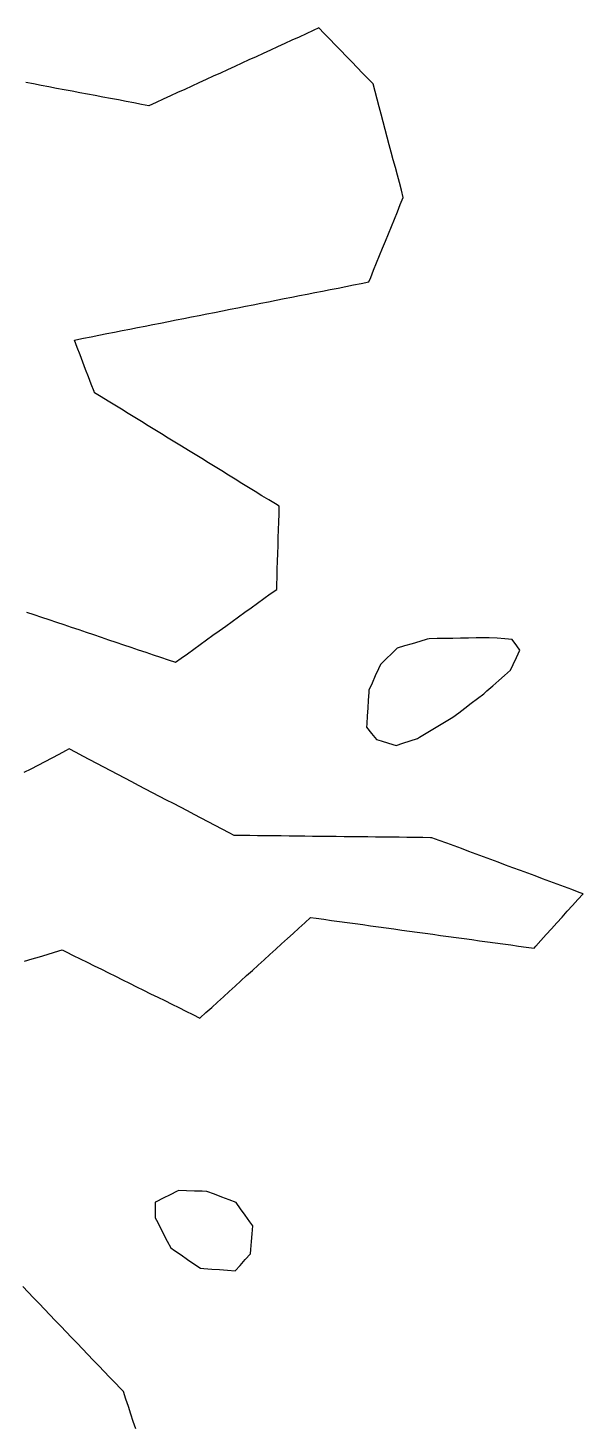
# Model space of a CAD drawing. Header units: millimetres. Extents: x 32 to 3054, y 42 to 5568.
# Drawn here: x 2369.1 to 2439.7, y 1448.4 to 1626.4 of the extents above; entities that cross this region are included whole.
import ezdxf

# ---------------------------------------------------------------- set-up
doc = ezdxf.new("R2010")
doc.units = ezdxf.units.MM
for name, color, linetype in [('ALL_ISLANDS', 7, 'Continuous'), ('OUTLINE_ISLAND_01', 7, 'Continuous'), ('OUTLINE_ISLAND_63', 7, 'Continuous'), ('OUTLINE_ISLAND_68', 7, 'Continuous')]:
    doc.layers.add(name, color=color, linetype=linetype)

msp = doc.modelspace()

# ---------------------------------------------------------------- linework, layer by layer
at = {"layer": 'ALL_ISLANDS'}
for points in [[(2368.9423, 1552.0846), (2369.8897, 1551.7646), (2370.8371, 1551.4446), (2371.7846, 1551.1246), (2372.732, 1550.8046), (2373.6794, 1550.4846), (2374.6268, 1550.1646), (2375.5742, 1549.8446), (2376.5217, 1549.5246), (2377.4691, 1549.2046), (2378.4165, 1548.8847), (2379.3639, 1548.5647), (2380.3113, 1548.2447), (2381.2588, 1547.9247), (2382.2062, 1547.6047), (2383.1536, 1547.2847), (2384.101, 1546.9647), (2385.0484, 1546.6447), (2385.9959, 1546.3247), (2386.9433, 1546.0047), (2387.8907, 1545.6847), (2388.6021, 1546.1979), (2389.4131, 1546.783), (2390.2241, 1547.368), (2391.0351, 1547.953), (2391.8462, 1548.5381), (2392.6572, 1549.1231), (2393.4682, 1549.7081), (2394.2792, 1550.2931), (2395.0902, 1550.8782), (2395.9012, 1551.4632), (2396.7122, 1552.0482), (2397.5232, 1552.6333), (2398.3342, 1553.2183), (2399.1453, 1553.8033), (2399.9563, 1554.3884), (2400.7673, 1554.9734), (2400.7852, 1555.5523), (2400.8163, 1556.5518), (2400.8473, 1557.5513), (2400.8783, 1558.5509), (2400.9093, 1559.5504), (2400.9403, 1560.5499), (2400.9714, 1561.5494), (2401.0024, 1562.5489), (2401.0334, 1563.5485), (2401.0644, 1564.548), (2401.0955, 1565.5475), (2400.6033, 1565.8502), (2399.7515, 1566.374), (2398.8997, 1566.8979), (2398.0479, 1567.4218), (2397.1961, 1567.9456), (2396.3443, 1568.4695), (2395.4925, 1568.9933), (2394.6407, 1569.5172), (2393.7889, 1570.0411), (2392.9371, 1570.5649), (2392.0853, 1571.0888), (2391.2335, 1571.6127), (2390.3817, 1572.1365), (2389.5299, 1572.6604), (2388.6781, 1573.1843), (2387.8263, 1573.7081), (2386.9745, 1574.232), (2386.1227, 1574.7558), (2385.2709, 1575.2797), (2384.4191, 1575.8036), (2383.5673, 1576.3274), (2382.7155, 1576.8513), (2381.8637, 1577.3752), (2381.0119, 1577.899), (2380.1601, 1578.4229), (2379.3083, 1578.9468), (2378.4565, 1579.4706), (2377.6047, 1579.9945), (2377.5339, 1580.1789), (2377.1758, 1581.1125), (2376.8177, 1582.0462), (2376.4596, 1582.9799), (2376.1015, 1583.9136), (2375.7433, 1584.8472), (2375.3852, 1585.7809), (2375.0271, 1586.7146), (2375.215, 1586.7517), (2376.196, 1586.9455), (2377.177, 1587.1392), (2378.1581, 1587.333), (2379.1391, 1587.5268), (2380.1202, 1587.7205), (2381.1012, 1587.9143), (2382.0823, 1588.1081), (2383.0633, 1588.3018), (2384.0444, 1588.4956), (2385.0254, 1588.6894), (2386.0065, 1588.8831), (2386.9875, 1589.0769), (2387.9686, 1589.2707), (2388.9496, 1589.4644), (2389.9307, 1589.6582), (2390.9117, 1589.852), (2391.8928, 1590.0457), (2392.8738, 1590.2395), (2393.8549, 1590.4333), (2394.8359, 1590.627), (2395.8169, 1590.8208), (2396.798, 1591.0146), (2397.779, 1591.2083), (2398.7601, 1591.4021), (2399.7411, 1591.5959), (2400.7222, 1591.7896), (2401.7032, 1591.9834), (2402.6843, 1592.1772), (2403.6653, 1592.3709), (2404.6464, 1592.5647), (2405.6274, 1592.7585), (2406.6085, 1592.9522), (2407.5895, 1593.146), (2408.5706, 1593.3398), (2409.5516, 1593.5335), (2410.5327, 1593.7273), (2411.5137, 1593.9211), (2412.4948, 1594.1148), (2412.7288, 1594.6903), (2413.1056, 1595.6166), (2413.4824, 1596.5428), (2413.8593, 1597.4691), (2414.2361, 1598.3954), (2414.6129, 1599.3217), (2414.9897, 1600.248), (2415.3665, 1601.1743), (2415.7433, 1602.1006), (2416.1201, 1603.0269), (2416.4969, 1603.9532), (2416.8737, 1604.8795), (2416.634, 1605.7849), (2416.3781, 1606.7516), (2416.1222, 1607.7183), (2415.8663, 1608.685), (2415.6104, 1609.6517), (2415.3546, 1610.6184), (2415.0987, 1611.5851), (2414.8428, 1612.5518), (2414.5869, 1613.5185), (2414.331, 1614.4852), (2414.0751, 1615.452), (2413.8192, 1616.4187), (2413.5633, 1617.3854), (2413.3074, 1618.3521), (2413.0515, 1619.3188), (2412.4018, 1619.9883), (2411.7053, 1620.706), (2411.0089, 1621.4236), (2410.3125, 1622.1412), (2409.6161, 1622.8589), (2408.9197, 1623.5765), (2408.2232, 1624.2941), (2407.5268, 1625.0118), (2406.8304, 1625.7294), (2406.134, 1626.4471), (2405.4264, 1626.1229), (2404.5172, 1625.7065), (2403.6081, 1625.29), (2402.6989, 1624.8736), (2401.7897, 1624.4571), (2400.8806, 1624.0407), (2399.9714, 1623.6242), (2399.0623, 1623.2078), (2398.1531, 1622.7914), (2397.2439, 1622.3749), (2396.3348, 1621.9585), (2395.4256, 1621.542), (2394.5165, 1621.1256), (2393.6073, 1620.7091), (2392.6981, 1620.2927), (2391.789, 1619.8762), (2390.8798, 1619.4598), (2389.9707, 1619.0433), (2389.0615, 1618.6269), (2388.1523, 1618.2104), (2387.2432, 1617.794), (2386.334, 1617.3776), (2385.4248, 1616.9611), (2384.5157, 1616.5447), (2383.5719, 1616.7225), (2382.5892, 1616.9077), (2381.6065, 1617.0929), (2380.6238, 1617.278), (2379.6411, 1617.4632), (2378.6584, 1617.6484), (2377.6757, 1617.8336), (2376.693, 1618.0187), (2375.7103, 1618.2039), (2374.7276, 1618.3891), (2373.7449, 1618.5743), (2372.7622, 1618.7595), (2371.7794, 1618.9446), (2370.7967, 1619.1298), (2369.814, 1619.315), (2368.8313, 1619.5002)], [(2368.6888, 1507.6303), (2369.6465, 1507.9182), (2370.6041, 1508.2061), (2371.5618, 1508.4941), (2372.5195, 1508.782), (2373.4771, 1509.0699), (2373.9796, 1508.8209), (2374.8757, 1508.377), (2375.7718, 1507.9331), (2376.6679, 1507.4892), (2377.5639, 1507.0453), (2378.46, 1506.6014), (2379.3561, 1506.1575), (2380.2522, 1505.7136), (2381.1482, 1505.2697), (2382.0443, 1504.8258), (2382.9404, 1504.3818), (2383.8364, 1503.9379), (2384.7325, 1503.494), (2385.6286, 1503.0501), (2386.5247, 1502.6062), (2387.4207, 1502.1623), (2388.3168, 1501.7184), (2389.2129, 1501.2745), (2390.109, 1500.8306), (2391.005, 1500.3867), (2391.0305, 1500.4098), (2391.7703, 1501.0827), (2392.51, 1501.7555), (2393.2498, 1502.4284), (2393.9896, 1503.1012), (2394.7294, 1503.7741), (2395.4691, 1504.4469), (2396.2089, 1505.1198), (2396.9487, 1505.7926), (2397.6885, 1506.4655), (2398.4282, 1507.1384), (2399.168, 1507.8112), (2399.9078, 1508.4841), (2400.6476, 1509.1569), (2401.3873, 1509.8298), (2402.1271, 1510.5026), (2402.8669, 1511.1755), (2403.6067, 1511.8483), (2404.3464, 1512.5212), (2405.0862, 1513.194), (2405.7802, 1513.0987), (2406.7709, 1512.9627), (2407.7616, 1512.8266), (2408.7523, 1512.6906), (2409.743, 1512.5546), (2410.7337, 1512.4185), (2411.7244, 1512.2825), (2412.7151, 1512.1464), (2413.7059, 1512.0104), (2414.6966, 1511.8743), (2415.6873, 1511.7383), (2416.678, 1511.6022), (2417.6687, 1511.4662), (2418.6594, 1511.3301), (2419.6501, 1511.1941), (2420.6408, 1511.0581), (2421.6315, 1510.922), (2422.6222, 1510.786), (2423.6129, 1510.6499), (2424.6036, 1510.5139), (2425.5943, 1510.3778), (2426.585, 1510.2418), (2427.5757, 1510.1057), (2428.5664, 1509.9697), (2429.5571, 1509.8337), (2430.5478, 1509.6976), (2431.5385, 1509.5616), (2432.5292, 1509.4255), (2433.5199, 1509.2895), (2433.7306, 1509.524), (2434.399, 1510.2678), (2435.0674, 1511.0116), (2435.7357, 1511.7554), (2436.4041, 1512.4992), (2437.0725, 1513.2431), (2437.7409, 1513.9869), (2438.4093, 1514.7307), (2439.0776, 1515.4745), (2439.746, 1516.2183), (2439.2731, 1516.3939), (2438.3356, 1516.742), (2437.3981, 1517.0901), (2436.4607, 1517.4382), (2435.5232, 1517.7862), (2434.5857, 1518.1343), (2433.6483, 1518.4824), (2432.7108, 1518.8304), (2431.7733, 1519.1785), (2430.8359, 1519.5266), (2429.8984, 1519.8747), (2428.9609, 1520.2227), (2428.0235, 1520.5708), (2427.086, 1520.9189), (2426.1485, 1521.267), (2425.2111, 1521.615), (2424.2736, 1521.9631), (2423.3361, 1522.3112), (2422.3987, 1522.6592), (2421.4612, 1523.0073), (2420.5237, 1523.3554), (2420.3458, 1523.3574), (2419.3458, 1523.3686), (2418.3459, 1523.3799), (2417.3459, 1523.3911), (2416.346, 1523.4023), (2415.3461, 1523.4136), (2414.3461, 1523.4248), (2413.3462, 1523.436), (2412.3463, 1523.4473), (2411.3463, 1523.4585), (2410.3464, 1523.4698), (2409.3464, 1523.481), (2408.3465, 1523.4922), (2407.3466, 1523.5035), (2406.3466, 1523.5147), (2405.3467, 1523.5259), (2404.3468, 1523.5372), (2403.3468, 1523.5484), (2402.3469, 1523.5596), (2401.347, 1523.5709), (2400.347, 1523.5821), (2399.3471, 1523.5934), (2398.3471, 1523.6046), (2397.3472, 1523.6158), (2396.3473, 1523.6271), (2395.3473, 1523.6383), (2394.7147, 1523.9703), (2393.8293, 1524.435), (2392.9438, 1524.8997), (2392.0583, 1525.3644), (2391.1729, 1525.8291), (2390.2874, 1526.2939), (2389.4019, 1526.7586), (2388.5165, 1527.2233), (2387.631, 1527.688), (2386.7455, 1528.1527), (2385.8601, 1528.6174), (2384.9746, 1529.0821), (2384.0892, 1529.5468), (2383.2037, 1530.0115), (2382.3182, 1530.4762), (2381.4328, 1530.9409), (2380.5473, 1531.4056), (2379.6618, 1531.8704), (2378.7764, 1532.3351), (2377.8909, 1532.7998), (2377.0054, 1533.2645), (2376.12, 1533.7292), (2375.2345, 1534.1939), (2374.3491, 1534.6586), (2373.9152, 1534.4302), (2373.0304, 1533.9642), (2372.1456, 1533.4983), (2371.2608, 1533.0324), (2370.376, 1532.5664), (2369.4912, 1532.1005), (2368.6063, 1531.6345)], [(2382.8423, 1448.0814), (2382.5269, 1449.0304), (2382.2115, 1449.9794), (2381.8962, 1450.9283), (2381.5808, 1451.8773), (2381.2654, 1452.8262), (2380.8923, 1453.2166), (2380.2012, 1453.9394), (2379.5102, 1454.6622), (2378.8192, 1455.3851), (2378.1282, 1456.1079), (2377.4371, 1456.8307), (2376.7461, 1457.5536), (2376.0551, 1458.2764), (2375.3641, 1458.9992), (2374.6731, 1459.7221), (2373.982, 1460.4449), (2373.291, 1461.1677), (2372.6, 1461.8906), (2371.909, 1462.6134), (2371.218, 1463.3362), (2370.5269, 1464.0591), (2369.8359, 1464.7819), (2369.1449, 1465.5047), (2368.4539, 1466.2276)]]:
    msp.add_lwpolyline(points, dxfattribs=at)
for points in [[(2412.1945, 1537.415), (2412.8277, 1536.641), (2413.461, 1535.8671), (2414.0463, 1535.6859), (2415.0016, 1535.3903), (2415.9569, 1535.0947), (2416.8061, 1535.3756), (2417.7555, 1535.6896), (2418.7049, 1536.0036), (2418.919, 1536.1325), (2419.7757, 1536.6483), (2420.6324, 1537.1642), (2421.489, 1537.68), (2422.3457, 1538.1958), (2423.2024, 1538.7117), (2423.927, 1539.2603), (2424.7243, 1539.8639), (2425.5216, 1540.4675), (2426.3188, 1541.0712), (2427.1161, 1541.6748), (2427.5243, 1542.0343), (2428.2748, 1542.6952), (2429.0252, 1543.3561), (2429.7757, 1544.017), (2430.5261, 1544.678), (2430.8688, 1545.4084), (2431.2935, 1546.3138), (2431.7182, 1547.2191), (2431.3099, 1547.7844), (2430.7244, 1548.595), (2429.8179, 1548.6626), (2428.8207, 1548.7369), (2427.8235, 1548.8112), (2427.1683, 1548.8001), (2426.1684, 1548.7832), (2425.1685, 1548.7662), (2424.1687, 1548.7493), (2423.1688, 1548.7324), (2422.169, 1548.7154), (2421.1691, 1548.6985), (2420.1693, 1548.6816), (2419.9312, 1548.6128), (2418.9706, 1548.3351), (2418.0099, 1548.0574), (2417.0492, 1547.7797), (2416.0886, 1547.502), (2415.401, 1546.8208), (2414.6907, 1546.1169), (2413.9803, 1545.4131), (2413.7282, 1544.8531), (2413.3177, 1543.9412), (2412.9072, 1543.0293), (2412.4967, 1542.1175), (2412.4798, 1541.8542), (2412.4157, 1540.8562), (2412.3515, 1539.8583), (2412.2874, 1538.8603), (2412.2233, 1537.8624)], [(2385.3195, 1476.9463), (2385.3195, 1475.9463), (2385.3195, 1474.9463), (2385.4633, 1474.6687), (2385.9234, 1473.7808), (2386.3834, 1472.8929), (2386.8434, 1472.005), (2387.3034, 1471.1171), (2387.7699, 1470.7968), (2388.5942, 1470.2308), (2389.4186, 1469.6647), (2390.243, 1469.0987), (2391.0674, 1468.5327), (2391.4997, 1468.5018), (2392.4972, 1468.4307), (2393.4947, 1468.3596), (2394.4921, 1468.2885), (2395.4896, 1468.2174), (2396.1071, 1468.9044), (2396.7755, 1469.6482), (2397.444, 1470.392), (2397.4868, 1470.9337), (2397.5654, 1471.9306), (2397.6441, 1472.9275), (2397.7228, 1473.9244), (2397.3367, 1474.4653), (2396.7557, 1475.2792), (2396.1747, 1476.0931), (2395.5937, 1476.907), (2394.7047, 1477.2467), (2393.7705, 1477.6036), (2392.8364, 1477.9606), (2391.9023, 1478.3175), (2391.2964, 1478.3369), (2390.2969, 1478.3688), (2389.2974, 1478.4008), (2388.2979, 1478.4327), (2388.1146, 1478.3412), (2387.2199, 1477.8947), (2386.3251, 1477.4481), (2385.4304, 1477.0016)]]:
    msp.add_lwpolyline(points, close=True, dxfattribs=at)
at = {"layer": 'OUTLINE_ISLAND_01'}
for points in [[(2368.9423, 1552.0846), (2369.8897, 1551.7646), (2370.8371, 1551.4446), (2371.7846, 1551.1246), (2372.732, 1550.8046), (2373.6794, 1550.4846), (2374.6268, 1550.1646), (2375.5742, 1549.8446), (2376.5217, 1549.5246), (2377.4691, 1549.2046), (2378.4165, 1548.8847), (2379.3639, 1548.5647), (2380.3113, 1548.2447), (2381.2588, 1547.9247), (2382.2062, 1547.6047), (2383.1536, 1547.2847), (2384.101, 1546.9647), (2385.0484, 1546.6447), (2385.9959, 1546.3247), (2386.9433, 1546.0047), (2387.8907, 1545.6847), (2388.6021, 1546.1979), (2389.4131, 1546.783), (2390.2241, 1547.368), (2391.0351, 1547.953), (2391.8462, 1548.5381), (2392.6572, 1549.1231), (2393.4682, 1549.7081), (2394.2792, 1550.2931), (2395.0902, 1550.8782), (2395.9012, 1551.4632), (2396.7122, 1552.0482), (2397.5232, 1552.6333), (2398.3342, 1553.2183), (2399.1453, 1553.8033), (2399.9563, 1554.3884), (2400.7673, 1554.9734), (2400.7852, 1555.5523), (2400.8163, 1556.5518), (2400.8473, 1557.5513), (2400.8783, 1558.5509), (2400.9093, 1559.5504), (2400.9403, 1560.5499), (2400.9714, 1561.5494), (2401.0024, 1562.5489), (2401.0334, 1563.5485), (2401.0644, 1564.548), (2401.0955, 1565.5475), (2400.6033, 1565.8502), (2399.7515, 1566.374), (2398.8997, 1566.8979), (2398.0479, 1567.4218), (2397.1961, 1567.9456), (2396.3443, 1568.4695), (2395.4925, 1568.9933), (2394.6407, 1569.5172), (2393.7889, 1570.0411), (2392.9371, 1570.5649), (2392.0853, 1571.0888), (2391.2335, 1571.6127), (2390.3817, 1572.1365), (2389.5299, 1572.6604), (2388.6781, 1573.1843), (2387.8263, 1573.7081), (2386.9745, 1574.232), (2386.1227, 1574.7558), (2385.2709, 1575.2797), (2384.4191, 1575.8036), (2383.5673, 1576.3274), (2382.7155, 1576.8513), (2381.8637, 1577.3752), (2381.0119, 1577.899), (2380.1601, 1578.4229), (2379.3083, 1578.9468), (2378.4565, 1579.4706), (2377.6047, 1579.9945), (2377.5339, 1580.1789), (2377.1758, 1581.1125), (2376.8177, 1582.0462), (2376.4596, 1582.9799), (2376.1015, 1583.9136), (2375.7433, 1584.8472), (2375.3852, 1585.7809), (2375.0271, 1586.7146), (2375.215, 1586.7517), (2376.196, 1586.9455), (2377.177, 1587.1392), (2378.1581, 1587.333), (2379.1391, 1587.5268), (2380.1202, 1587.7205), (2381.1012, 1587.9143), (2382.0823, 1588.1081), (2383.0633, 1588.3018), (2384.0444, 1588.4956), (2385.0254, 1588.6894), (2386.0065, 1588.8831), (2386.9875, 1589.0769), (2387.9686, 1589.2707), (2388.9496, 1589.4644), (2389.9307, 1589.6582), (2390.9117, 1589.852), (2391.8928, 1590.0457), (2392.8738, 1590.2395), (2393.8549, 1590.4333), (2394.8359, 1590.627), (2395.8169, 1590.8208), (2396.798, 1591.0146), (2397.779, 1591.2083), (2398.7601, 1591.4021), (2399.7411, 1591.5959), (2400.7222, 1591.7896), (2401.7032, 1591.9834), (2402.6843, 1592.1772), (2403.6653, 1592.3709), (2404.6464, 1592.5647), (2405.6274, 1592.7585), (2406.6085, 1592.9522), (2407.5895, 1593.146), (2408.5706, 1593.3398), (2409.5516, 1593.5335), (2410.5327, 1593.7273), (2411.5137, 1593.9211), (2412.4948, 1594.1148), (2412.7288, 1594.6903), (2413.1056, 1595.6166), (2413.4824, 1596.5428), (2413.8593, 1597.4691), (2414.2361, 1598.3954), (2414.6129, 1599.3217), (2414.9897, 1600.248), (2415.3665, 1601.1743), (2415.7433, 1602.1006), (2416.1201, 1603.0269), (2416.4969, 1603.9532), (2416.8737, 1604.8795), (2416.634, 1605.7849), (2416.3781, 1606.7516), (2416.1222, 1607.7183), (2415.8663, 1608.685), (2415.6104, 1609.6517), (2415.3546, 1610.6184), (2415.0987, 1611.5851), (2414.8428, 1612.5518), (2414.5869, 1613.5185), (2414.331, 1614.4852), (2414.0751, 1615.452), (2413.8192, 1616.4187), (2413.5633, 1617.3854), (2413.3074, 1618.3521), (2413.0515, 1619.3188), (2412.4018, 1619.9883), (2411.7053, 1620.706), (2411.0089, 1621.4236), (2410.3125, 1622.1412), (2409.6161, 1622.8589), (2408.9197, 1623.5765), (2408.2232, 1624.2941), (2407.5268, 1625.0118), (2406.8304, 1625.7294), (2406.134, 1626.4471), (2405.4264, 1626.1229), (2404.5172, 1625.7065), (2403.6081, 1625.29), (2402.6989, 1624.8736), (2401.7897, 1624.4571), (2400.8806, 1624.0407), (2399.9714, 1623.6242), (2399.0623, 1623.2078), (2398.1531, 1622.7914), (2397.2439, 1622.3749), (2396.3348, 1621.9585), (2395.4256, 1621.542), (2394.5165, 1621.1256), (2393.6073, 1620.7091), (2392.6981, 1620.2927), (2391.789, 1619.8762), (2390.8798, 1619.4598), (2389.9707, 1619.0433), (2389.0615, 1618.6269), (2388.1523, 1618.2104), (2387.2432, 1617.794), (2386.334, 1617.3776), (2385.4248, 1616.9611), (2384.5157, 1616.5447), (2383.5719, 1616.7225), (2382.5892, 1616.9077), (2381.6065, 1617.0929), (2380.6238, 1617.278), (2379.6411, 1617.4632), (2378.6584, 1617.6484), (2377.6757, 1617.8336), (2376.693, 1618.0187), (2375.7103, 1618.2039), (2374.7276, 1618.3891), (2373.7449, 1618.5743), (2372.7622, 1618.7595), (2371.7794, 1618.9446), (2370.7967, 1619.1298), (2369.814, 1619.315), (2368.8313, 1619.5002)], [(2368.6888, 1507.6303), (2369.6465, 1507.9182), (2370.6041, 1508.2061), (2371.5618, 1508.4941), (2372.5195, 1508.782), (2373.4771, 1509.0699), (2373.9796, 1508.8209), (2374.8757, 1508.377), (2375.7718, 1507.9331), (2376.6679, 1507.4892), (2377.5639, 1507.0453), (2378.46, 1506.6014), (2379.3561, 1506.1575), (2380.2522, 1505.7136), (2381.1482, 1505.2697), (2382.0443, 1504.8258), (2382.9404, 1504.3818), (2383.8364, 1503.9379), (2384.7325, 1503.494), (2385.6286, 1503.0501), (2386.5247, 1502.6062), (2387.4207, 1502.1623), (2388.3168, 1501.7184), (2389.2129, 1501.2745), (2390.109, 1500.8306), (2391.005, 1500.3867), (2391.0305, 1500.4098), (2391.7703, 1501.0827), (2392.51, 1501.7555), (2393.2498, 1502.4284), (2393.9896, 1503.1012), (2394.7294, 1503.7741), (2395.4691, 1504.4469), (2396.2089, 1505.1198), (2396.9487, 1505.7926), (2397.6885, 1506.4655), (2398.4282, 1507.1384), (2399.168, 1507.8112), (2399.9078, 1508.4841), (2400.6476, 1509.1569), (2401.3873, 1509.8298), (2402.1271, 1510.5026), (2402.8669, 1511.1755), (2403.6067, 1511.8483), (2404.3464, 1512.5212), (2405.0862, 1513.194), (2405.7802, 1513.0987), (2406.7709, 1512.9627), (2407.7616, 1512.8266), (2408.7523, 1512.6906), (2409.743, 1512.5546), (2410.7337, 1512.4185), (2411.7244, 1512.2825), (2412.7151, 1512.1464), (2413.7059, 1512.0104), (2414.6966, 1511.8743), (2415.6873, 1511.7383), (2416.678, 1511.6022), (2417.6687, 1511.4662), (2418.6594, 1511.3301), (2419.6501, 1511.1941), (2420.6408, 1511.0581), (2421.6315, 1510.922), (2422.6222, 1510.786), (2423.6129, 1510.6499), (2424.6036, 1510.5139), (2425.5943, 1510.3778), (2426.585, 1510.2418), (2427.5757, 1510.1057), (2428.5664, 1509.9697), (2429.5571, 1509.8337), (2430.5478, 1509.6976), (2431.5385, 1509.5616), (2432.5292, 1509.4255), (2433.5199, 1509.2895), (2433.7306, 1509.524), (2434.399, 1510.2678), (2435.0674, 1511.0116), (2435.7357, 1511.7554), (2436.4041, 1512.4992), (2437.0725, 1513.2431), (2437.7409, 1513.9869), (2438.4093, 1514.7307), (2439.0776, 1515.4745), (2439.746, 1516.2183), (2439.2731, 1516.3939), (2438.3356, 1516.742), (2437.3981, 1517.0901), (2436.4607, 1517.4382), (2435.5232, 1517.7862), (2434.5857, 1518.1343), (2433.6483, 1518.4824), (2432.7108, 1518.8304), (2431.7733, 1519.1785), (2430.8359, 1519.5266), (2429.8984, 1519.8747), (2428.9609, 1520.2227), (2428.0235, 1520.5708), (2427.086, 1520.9189), (2426.1485, 1521.267), (2425.2111, 1521.615), (2424.2736, 1521.9631), (2423.3361, 1522.3112), (2422.3987, 1522.6592), (2421.4612, 1523.0073), (2420.5237, 1523.3554), (2420.3458, 1523.3574), (2419.3458, 1523.3686), (2418.3459, 1523.3799), (2417.3459, 1523.3911), (2416.346, 1523.4023), (2415.3461, 1523.4136), (2414.3461, 1523.4248), (2413.3462, 1523.436), (2412.3463, 1523.4473), (2411.3463, 1523.4585), (2410.3464, 1523.4698), (2409.3464, 1523.481), (2408.3465, 1523.4922), (2407.3466, 1523.5035), (2406.3466, 1523.5147), (2405.3467, 1523.5259), (2404.3468, 1523.5372), (2403.3468, 1523.5484), (2402.3469, 1523.5596), (2401.347, 1523.5709), (2400.347, 1523.5821), (2399.3471, 1523.5934), (2398.3471, 1523.6046), (2397.3472, 1523.6158), (2396.3473, 1523.6271), (2395.3473, 1523.6383), (2394.7147, 1523.9703), (2393.8293, 1524.435), (2392.9438, 1524.8997), (2392.0583, 1525.3644), (2391.1729, 1525.8291), (2390.2874, 1526.2939), (2389.4019, 1526.7586), (2388.5165, 1527.2233), (2387.631, 1527.688), (2386.7455, 1528.1527), (2385.8601, 1528.6174), (2384.9746, 1529.0821), (2384.0892, 1529.5468), (2383.2037, 1530.0115), (2382.3182, 1530.4762), (2381.4328, 1530.9409), (2380.5473, 1531.4056), (2379.6618, 1531.8704), (2378.7764, 1532.3351), (2377.8909, 1532.7998), (2377.0054, 1533.2645), (2376.12, 1533.7292), (2375.2345, 1534.1939), (2374.3491, 1534.6586), (2373.9152, 1534.4302), (2373.0304, 1533.9642), (2372.1456, 1533.4983), (2371.2608, 1533.0324), (2370.376, 1532.5664), (2369.4912, 1532.1005), (2368.6063, 1531.6345)], [(2382.8423, 1448.0814), (2382.5269, 1449.0304), (2382.2115, 1449.9794), (2381.8962, 1450.9283), (2381.5808, 1451.8773), (2381.2654, 1452.8262), (2380.8923, 1453.2166), (2380.2012, 1453.9394), (2379.5102, 1454.6622), (2378.8192, 1455.3851), (2378.1282, 1456.1079), (2377.4371, 1456.8307), (2376.7461, 1457.5536), (2376.0551, 1458.2764), (2375.3641, 1458.9992), (2374.6731, 1459.7221), (2373.982, 1460.4449), (2373.291, 1461.1677), (2372.6, 1461.8906), (2371.909, 1462.6134), (2371.218, 1463.3362), (2370.5269, 1464.0591), (2369.8359, 1464.7819), (2369.1449, 1465.5047), (2368.4539, 1466.2276)]]:
    msp.add_lwpolyline(points, dxfattribs=at)
at = {"layer": 'OUTLINE_ISLAND_63'}
msp.add_lwpolyline([(2412.1945, 1537.415), (2412.8277, 1536.641), (2413.461, 1535.8671), (2414.0463, 1535.6859), (2415.0016, 1535.3903), (2415.9569, 1535.0947), (2416.8061, 1535.3756), (2417.7555, 1535.6896), (2418.7049, 1536.0036), (2418.919, 1536.1325), (2419.7757, 1536.6483), (2420.6324, 1537.1642), (2421.489, 1537.68), (2422.3457, 1538.1958), (2423.2024, 1538.7117), (2423.927, 1539.2603), (2424.7243, 1539.8639), (2425.5216, 1540.4675), (2426.3188, 1541.0712), (2427.1161, 1541.6748), (2427.5243, 1542.0343), (2428.2748, 1542.6952), (2429.0252, 1543.3561), (2429.7757, 1544.017), (2430.5261, 1544.678), (2430.8688, 1545.4084), (2431.2935, 1546.3138), (2431.7182, 1547.2191), (2431.3099, 1547.7844), (2430.7244, 1548.595), (2429.8179, 1548.6626), (2428.8207, 1548.7369), (2427.8235, 1548.8112), (2427.1683, 1548.8001), (2426.1684, 1548.7832), (2425.1685, 1548.7662), (2424.1687, 1548.7493), (2423.1688, 1548.7324), (2422.169, 1548.7154), (2421.1691, 1548.6985), (2420.1693, 1548.6816), (2419.9312, 1548.6128), (2418.9706, 1548.3351), (2418.0099, 1548.0574), (2417.0492, 1547.7797), (2416.0886, 1547.502), (2415.401, 1546.8208), (2414.6907, 1546.1169), (2413.9803, 1545.4131), (2413.7282, 1544.8531), (2413.3177, 1543.9412), (2412.9072, 1543.0293), (2412.4967, 1542.1175), (2412.4798, 1541.8542), (2412.4157, 1540.8562), (2412.3515, 1539.8583), (2412.2874, 1538.8603), (2412.2233, 1537.8624)], close=True, dxfattribs=at)
at = {"layer": 'OUTLINE_ISLAND_68'}
msp.add_lwpolyline([(2385.3195, 1476.9463), (2385.3195, 1475.9463), (2385.3195, 1474.9463), (2385.4633, 1474.6687), (2385.9234, 1473.7808), (2386.3834, 1472.8929), (2386.8434, 1472.005), (2387.3034, 1471.1171), (2387.7699, 1470.7968), (2388.5942, 1470.2308), (2389.4186, 1469.6647), (2390.243, 1469.0987), (2391.0674, 1468.5327), (2391.4997, 1468.5018), (2392.4972, 1468.4307), (2393.4947, 1468.3596), (2394.4921, 1468.2885), (2395.4896, 1468.2174), (2396.1071, 1468.9044), (2396.7755, 1469.6482), (2397.444, 1470.392), (2397.4868, 1470.9337), (2397.5654, 1471.9306), (2397.6441, 1472.9275), (2397.7228, 1473.9244), (2397.3367, 1474.4653), (2396.7557, 1475.2792), (2396.1747, 1476.0931), (2395.5937, 1476.907), (2394.7047, 1477.2467), (2393.7705, 1477.6036), (2392.8364, 1477.9606), (2391.9023, 1478.3175), (2391.2964, 1478.3369), (2390.2969, 1478.3688), (2389.2974, 1478.4008), (2388.2979, 1478.4327), (2388.1146, 1478.3412), (2387.2199, 1477.8947), (2386.3251, 1477.4481), (2385.4304, 1477.0016)], close=True, dxfattribs=at)

doc.saveas('drawing.dxf')
